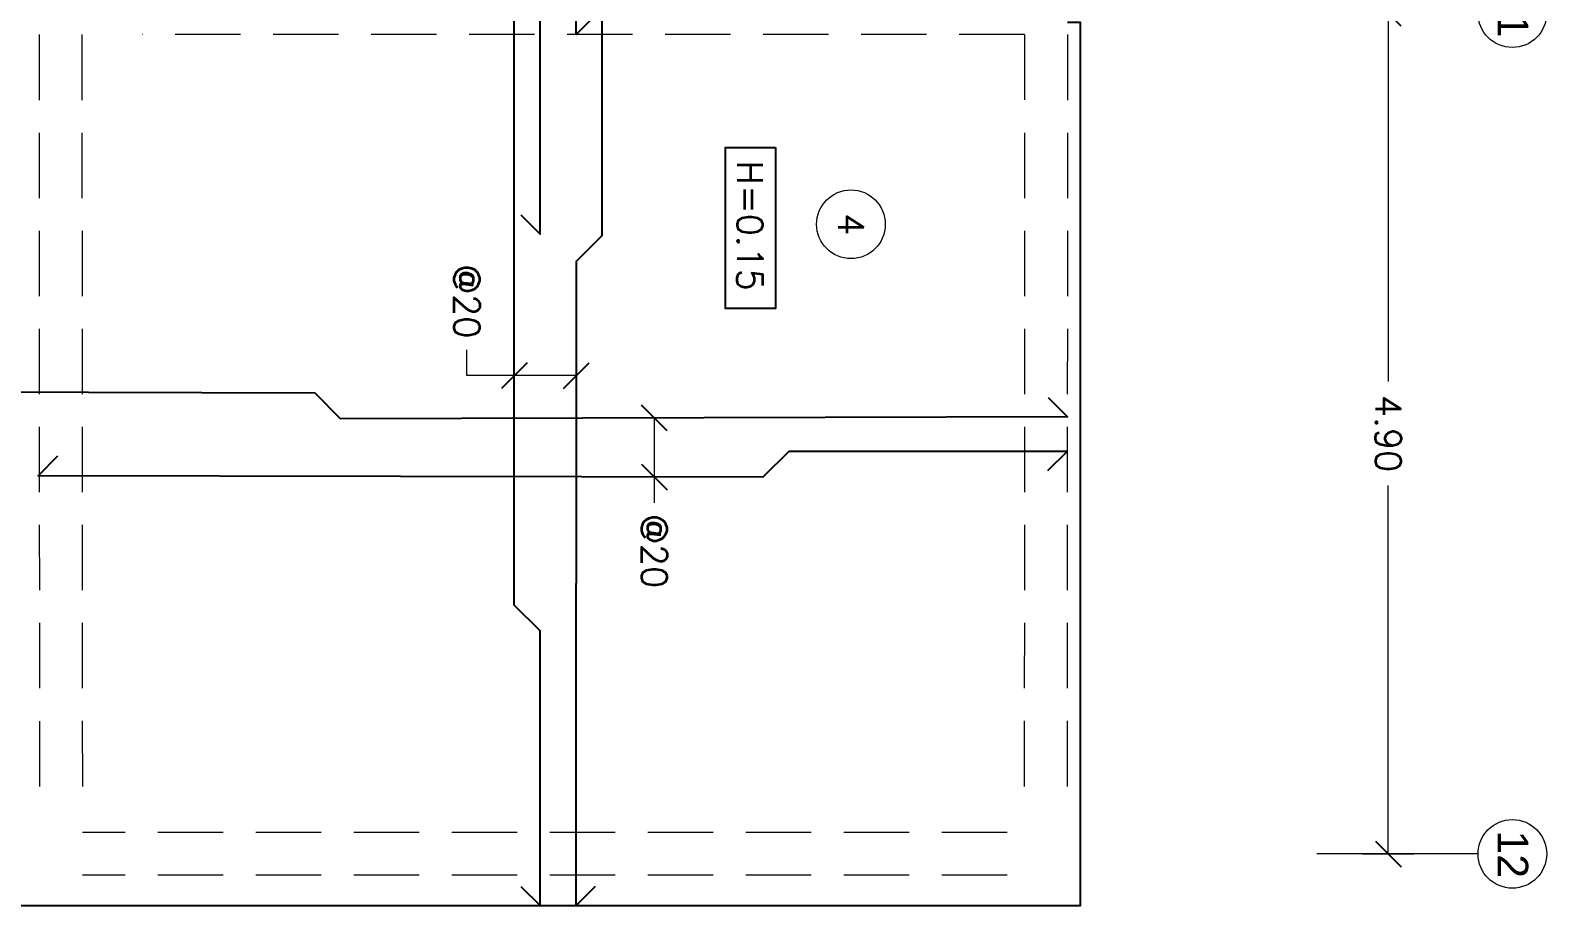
# Model space of a CAD drawing. Header units: metres. Extents: x -44 to 358, y -286 to 66.
# Drawn here: x -15.93 to -7.09, y -44.15 to -39.04 of the extents above; entities that cross this region are included whole.
import ezdxf
from ezdxf.enums import TextEntityAlignment as Align

# ---------------------------------------------------------------- set-up
doc = ezdxf.new("R2010")
doc.units = ezdxf.units.M
doc.header["$LTSCALE"] = 0.3
doc.header["$PDMODE"] = 3
doc.linetypes.add('Grid Line 1_2_', pattern=[22.225, 12.7, -3.175, 3.175, -3.175])
doc.linetypes.add('HIDDEN', pattern=[9.525, 6.35, -3.175])
for name, color, linetype, lineweight in [('0-S-GRID', 1, 'Continuous', 9), ('0-S-GRID-IDEN', 1, 'Continuous', 9), ('Columnas', 7, 'Continuous', 18), ('VIGAS', 1, 'HIDDEN', 15)]:
    doc.layers.add(name, color=color, linetype=linetype, lineweight=lineweight)
for name, color, linetype in [('ACERO', 5, 'Continuous'), ('BP', 3, 'Continuous'), ('DIMTEXTO', 4, 'Continuous')]:
    doc.layers.add(name, color=color, linetype=linetype)
doc.styles.add('Arial_2', font='arial.ttf', dxfattribs={"height": 0.2})
doc.styles.add('SMPLEX', font='simplex.shx')
doc.dimstyles.new('DIM-75', dxfattribs={"dimscale": 0.75, "dimtxt": 0.2, "dimasz": 0.2, "dimexe": 0.2, "dimexo": 0.2, "dimgap": 0.1, "dimtad": 0, "dimtih": 1, "dimtoh": 1, "dimzin": 0, "dimdsep": 46, "dimtxsty": 'SMPLEX', "dimblk1": 'OBLIQUE', "dimblk2": 'OBLIQUE', "dimsah": 1, "dimcen": 0.2, "dimclrd": 4, "dimclre": 4, "dimclrt": 4, "dimadec": 0, "dimazin": 0, "dimtfac": 1, "dimtmove": 0, "dimatfit": 3, "dimldrblk": 'OBLIQUE', "dimfxl": 0.2, "dimfxlon": 1, "dimtfill": 1, "dimtolj": 1, "dimtzin": 0, "dimarcsym": 0})

# ---------------------------------------------------------------- blocks, each defined once
blk = doc.blocks.new('_OBLIQUE')
at = {"color": 0, "linetype": 'ByBlock'}
blk.add_line((-0.5, -0.5), (0.5, 0.5), dxfattribs=at)
blk = doc.blocks.new('*D2029')
at = {"layer": 'DEFPOINTS', "color": 0, "ltscale": 0.2, "transparency": 16777216}
for p in [(52.117, -18.1574), (47.217, -18.5736), (52.117, -18.5736)]:
    blk.add_point(p, dxfattribs=at)
at = {"layer": 'DIMTEXTO', "color": 4, "lineweight": -2, "ltscale": 0.2, "transparency": 16777216}
for p, q in [((47.217, -18.3074), (47.217, -18.0074)), ((52.117, -18.3074), (52.117, -18.0074)), ((47.217, -18.1574), (49.3634, -18.1574)), ((52.117, -18.1574), (49.9706, -18.1574))]:
    blk.add_line(p, q, dxfattribs=at)
at = {"layer": 'DIMTEXTO', "color": 4, "lineweight": -2, "ltscale": 0.2, "transparency": 16777216, "xscale": 0.15, "yscale": 0.15, "zscale": 0.15, "rotation": 180}
blk.add_blockref('_OBLIQUE', (47.217, -18.1574), dxfattribs=at)
at = {"layer": 'DIMTEXTO', "color": 4, "lineweight": -2, "ltscale": 0.2, "transparency": 16777216, "xscale": 0.15, "yscale": 0.15, "zscale": 0.15}
blk.add_blockref('_OBLIQUE', (52.117, -18.1574), dxfattribs=at)
at = {"layer": 'DIMTEXTO', "color": 4, "ltscale": 0.2, "transparency": 16777216, "insert": (49.667, -18.1574), "char_height": 0.15, "attachment_point": 5, "style": 'SMPLEX', "bg_fill": 3, "box_fill_scale": 1.1, "bg_fill_color": 256, "bg_fill_true_color": 13158600, "bg_fill_transparency": 0}
blk.add_mtext('\\A1;4.90', dxfattribs=at)
blk = doc.blocks.new('*D2076')
at = {"layer": 'DEFPOINTS', "color": 0, "transparency": 16777216}
for p in [(50.7608, -22.892), (49.329, -23.2534), (50.7608, -23.2534)]:
    blk.add_point(p, dxfattribs=at)
at = {"layer": 'DIMTEXTO', "color": 4, "lineweight": -2, "transparency": 16777216}
for p, q in [((49.479, -22.892), (49.179, -22.892)), ((49.329, -22.892), (49.329, -23.2534)), ((49.479, -23.2534), (49.179, -23.2534)), ((49.329, -23.2534), (49.329, -23.5302)), ((49.329, -23.5302), (49.179, -23.5302))]:
    blk.add_line(p, q, dxfattribs=at)
at = {"layer": 'DIMTEXTO', "color": 4, "lineweight": -2, "transparency": 16777216, "xscale": 0.15, "yscale": 0.15, "zscale": 0.15}
for p, rotation in [((49.329, -22.892), 90), ((49.329, -23.2534), 270)]:
    blk.add_blockref('_OBLIQUE', p, dxfattribs=dict(at, rotation=rotation))
at = {"layer": 'DIMTEXTO', "color": 4, "transparency": 16777216, "insert": (48.8968, -23.5302), "char_height": 0.15, "attachment_point": 5, "style": 'SMPLEX', "bg_fill": 3, "box_fill_scale": 1.1, "bg_fill_color": 256, "bg_fill_true_color": 13158600, "bg_fill_transparency": 0}
blk.add_mtext('\\A1;@20', dxfattribs=at)
blk = doc.blocks.new('*D2077')
at = {"layer": 'DEFPOINTS', "color": 0, "transparency": 16777216}
for p in [(49.5758, -22.1763), (49.9206, -22.1719), (49.5758, -22.4376)]:
    blk.add_point(p, dxfattribs=at)
at = {"layer": 'DIMTEXTO', "color": 4, "lineweight": -2, "transparency": 16777216}
for p, q in [((49.5758, -22.3263), (49.5758, -22.5876)), ((49.9206, -22.3219), (49.9206, -22.5876)), ((49.5758, -22.4376), (49.9206, -22.4376)), ((49.9206, -22.4376), (50.0706, -22.4376))]:
    blk.add_line(p, q, dxfattribs=at)
at = {"layer": 'DIMTEXTO', "color": 4, "lineweight": -2, "transparency": 16777216, "xscale": 0.15, "yscale": 0.15, "zscale": 0.15, "rotation": 180}
blk.add_blockref('_OBLIQUE', (49.5758, -22.4376), dxfattribs=at)
at = {"layer": 'DIMTEXTO', "color": 4, "lineweight": -2, "transparency": 16777216, "xscale": 0.15, "yscale": 0.15, "zscale": 0.15}
blk.add_blockref('_OBLIQUE', (49.9206, -22.4376), dxfattribs=at)
at = {"layer": 'DIMTEXTO', "color": 4, "transparency": 16777216, "insert": (50.3527, -22.4376), "char_height": 0.15, "attachment_point": 5, "style": 'SMPLEX', "bg_fill": 3, "box_fill_scale": 1.1, "bg_fill_color": 256, "bg_fill_true_color": 13158600, "bg_fill_transparency": 0}
blk.add_mtext('\\A1;@20', dxfattribs=at)
blk = doc.blocks.new('A$Cf5523d03')
at = {"layer": '0-S-GRID-IDEN'}
for centre, radius in [((32.409, 23.4832), 0.2), ((37.309, 23.4832), 0.2), ((33.6394, 19.6265), 0.2003)]:
    blk.add_circle(centre, radius, dxfattribs=at)
at = {"layer": 'ACERO'}
for points in [[(34.6499, 20.7764), (34.7625, 20.8884), (34.7736, 16.6509), (34.6232, 16.5013), (34.6146, 13.1945), (34.7274, 13.3067)], [(35.0753, 20.7752), (34.9632, 20.888), (34.9644, 19.2633), (35.114, 19.1129), (35.1062, 14.888), (34.9897, 15.001)], [(32.4217, 18.135), (32.534, 18.0245), (28.5816, 18.027), (28.4316, 18.177), (24.9323, 18.1769), (25.0448, 18.0644)], [(37.4985, 18.134), (37.6108, 18.0235), (33.8544, 18.0259), (33.7044, 18.1759), (31.1499, 18.1759), (31.2624, 18.0634)], [(33.5851, 17.7021), (33.6976, 17.8146), (31.146, 17.8144), (30.996, 17.6644), (26.884, 17.6643), (26.9965, 17.7768)], [(37.4983, 17.7009), (37.6108, 17.8134), (36.0095, 17.8134), (35.8595, 17.6634), (32.284, 17.6633), (32.3965, 17.7758)]]:
    blk.add_lwpolyline(points, dxfattribs=at)
at = {"layer": 'BP', "ltscale": 0.2}
blk.add_lwpolyline([(11.584, 2.6989), (11.5808, 0.9), (24.784, 0.9), (24.784, 0.2891), (27.134, 0.2891), (27.134, 0.9), (37.6108, 0.9), (37.6108, 20.9659), (32.464, 20.9659), (32.464, 20.8891)], dxfattribs=at)
at = {"layer": 'DIMTEXTO', "color": 4}
blk.add_lwpolyline([(33.1926, 19.186), (34.1294, 19.186), (34.1294, 18.8948), (33.1926, 18.8948)], close=True, dxfattribs=at)
at = {"layer": 'VIGAS', "ltscale": 0.2}
for p, q in [((32.534, 20.8891), (37.084, 20.8869)), ((32.2839, 20.6391), (32.284, 15.4941)), ((32.5339, 20.6391), (32.534, 15.4941)), ((32.5339, 20.6391), (37.0839, 20.6369)), ((37.184, 20.5369), (37.184, 15.1447)), ((37.434, 20.5369), (37.434, 15.1447)), ((32.534, 15.142), (37.084, 15.1447)), ((32.5341, 14.892), (37.0842, 14.8947))]:
    blk.add_line(p, q, dxfattribs=at)
at = {"layer": 'DIMTEXTO', "style": 'SMPLEX'}
blk.add_text('4', height=0.15, dxfattribs=at).set_placement((33.6394, 19.6265), align=Align.MIDDLE_CENTER)
at = {"layer": 'DIMTEXTO', "char_height": 0.17859, "width": 0.168354, "attachment_point": 2, "style": 'Arial_2'}
for s, insert in [('11', (32.4112, 23.5754)), ('12', (37.3112, 23.5754))]:
    blk.add_mtext(s, dxfattribs=dict(at, insert=insert))
at = {"layer": 'DIMTEXTO', "ltscale": 0.2}
dim = blk.add_linear_dim(base=(37.309, 22.7594), p1=(32.409, 22.3432), p2=(37.309, 22.3432), dimstyle='DIM-75', override={"dimtmove": 1}, dxfattribs=at)
dim.commit()
dim.dimension.update_dxf_attribs({"geometry": '*D2029', "text_midpoint": (34.859, 22.7594), "insert": (-14.808, 40.9168)})
at = {"layer": '0-S-GRID', "linetype": 'Grid Line 1_2_'}
blk.add_line((37.309, 23.2832), (37.309, 22.3432), dxfattribs=at)
blk.add_line((37.309, 23.2832), (37.309, 22.3432), dxfattribs=at)
at = {"layer": 'DIMTEXTO', "color": 4, "insert": (33.6487, 19.0373), "char_height": 0.15, "attachment_point": 5, "rotation": 0, "style": 'SMPLEX', "bg_fill": 3, "box_fill_scale": 1.1, "bg_fill_color": 256, "bg_fill_true_color": 13158600, "bg_fill_transparency": 0}
blk.add_mtext('\\A1;H=0.15', dxfattribs=at)
at = {"layer": 'DIMTEXTO'}
for base, p1, p2, angle, picture, middle in [((34.7678, 18.4792), (35.1126, 18.745), (34.7678, 18.7405), 0.00003, '*D2077', (35.5448, 18.4792)), ((34.521, 17.6634), (35.9528, 18.0248), (35.9528, 17.6634), 89.99997, '*D2076', (34.0889, 17.3866))]:
    dim = blk.add_linear_dim(base=base, p1=p1, p2=p2, angle=angle, text='@20', dimstyle='DIM-75', dxfattribs=at)
    dim.commit()
    dim.dimension.update_dxf_attribs({"geometry": picture, "text_midpoint": middle, "dimtype": 128, "insert": (-14.808, 40.9168)})

msp = doc.modelspace()

# ---------------------------------------------------------------- block references
at = {"layer": 'Columnas', "ltscale": 0.2, "rotation": 270}
msp.add_blockref('A$Cf5523d03', (-30.7744108, -6.5359018), dxfattribs=at)

doc.saveas('drawing.dxf')
